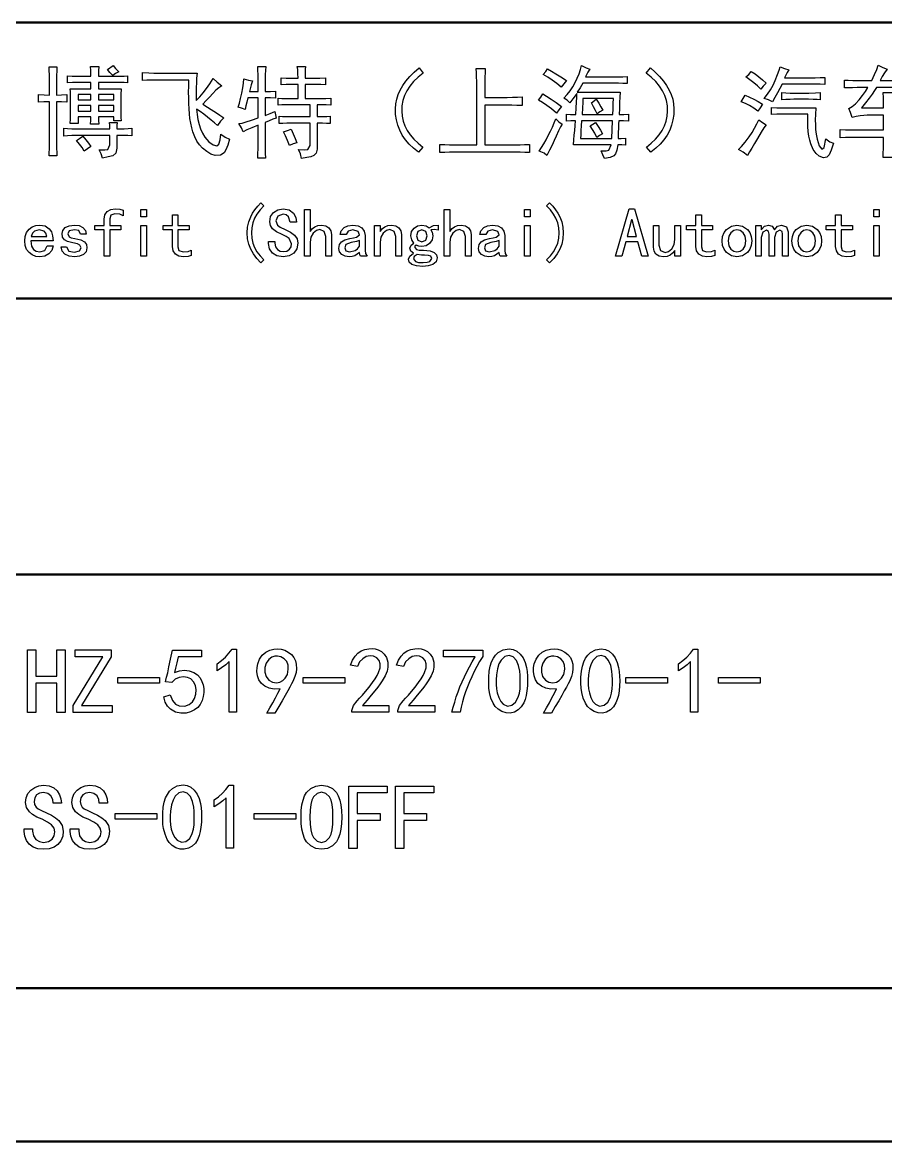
# Model space of a CAD drawing. Extents: x 0 to 1189, y 0 to 841.
# Drawn here: x 1044.2 to 1100.5, y -0.1 to 72.9 of the extents above; entities that cross this region are included whole.
import ezdxf

# ---------------------------------------------------------------- set-up
doc = ezdxf.new("R2010")
doc.units = 0

msp = doc.modelspace()

# ---------------------------------------------------------------- linework, layer by layer
at = {"color": 7, "lineweight": 50}
for p, q in [((1178.931, 72.903), (908.931, 72.903)), ((1178.931, 54.903), (908.931, 54.903)), ((1100.931, 36.903), (908.931, 36.903)), ((1178.931, 9.903), (29.931, 9.903)), ((908.931, 9.903), (1178.931, 9.903)), ((1188.931, -0.097), (-0.069, -0.097))]:
    msp.add_line(p, q, dxfattribs=at)
at = {"color": 7, "lineweight": 25}
for points in [[(1050.093, 69.445), (1049.901, 69.643), (1049.735, 69.828), (1050.119, 70.084), (1050.272, 69.892), (1050.477, 69.675), (1050.266, 69.566)], [(1083.054, 65.328), (1083.265, 65.334), (1083.54, 65.354), (1083.54, 64.893), (1083.309, 64.913), (1083.028, 64.919), (1082.978, 64.578), (1082.897, 64.339), (1082.785, 64.203), (1082.533, 64.094), (1082.159, 64.024), (1082.069, 64.267), (1081.954, 64.535), (1082.271, 64.532), (1082.453, 64.574), (1082.594, 64.919), (1080.139, 64.919), (1080.169, 65.235), (1080.196, 65.549), (1080.222, 65.861), (1080.245, 66.171), (1080.267, 66.479), (1079.979, 66.472), (1079.679, 66.453), (1079.679, 66.913), (1079.96, 66.894), (1080.292, 66.888), (1080.316, 67.329), (1080.337, 67.706), (1080.355, 68.019), (1080.369, 68.268), (1080.261, 68.121), (1080.108, 67.916), (1079.909, 67.655), (1079.723, 67.821), (1079.525, 67.962), (1079.734, 68.189), (1079.925, 68.435), (1080.098, 68.7), (1080.254, 68.984), (1080.391, 69.274), (1080.506, 69.553), (1080.602, 69.823), (1080.676, 70.084), (1080.964, 69.937), (1081.213, 69.854), (1081.091, 69.662), (1080.932, 69.342), (1082.772, 69.342), (1083.085, 69.345), (1083.375, 69.354), (1083.642, 69.368), (1083.642, 68.908), (1083.372, 68.922), (1083.074, 68.93), (1082.747, 68.933), (1080.753, 68.933), (1080.574, 68.633), (1080.395, 68.345), (1083.182, 68.345), (1083.169, 68.024), (1083.156, 67.674), (1083.143, 67.295), (1083.13, 66.888), (1083.424, 66.894), (1083.744, 66.913), (1083.744, 66.453), (1083.418, 66.472), (1083.105, 66.479), (1083.092, 66.282), (1083.079, 66.025), (1083.067, 65.707)], [(1045.951, 69.189), (1045.948, 69.484), (1045.94, 69.757), (1045.926, 70.007), (1046.437, 70.007), (1046.423, 69.723), (1046.414, 69.45), (1046.411, 69.189), (1046.411, 68.166), (1046.744, 68.173), (1047.076, 68.192), (1047.076, 67.706), (1046.731, 67.725), (1046.411, 67.731), (1046.411, 64.97), (1046.414, 64.669), (1046.423, 64.413), (1046.437, 64.203), (1045.926, 64.203), (1045.94, 64.402), (1045.948, 64.658), (1045.951, 64.97), (1045.951, 67.731), (1045.593, 67.725), (1045.235, 67.706), (1045.235, 68.192), (1045.606, 68.173), (1045.951, 68.166)], [(1048.661, 69.393), (1048.655, 69.771), (1048.636, 70.033), (1049.173, 70.033), (1049.154, 69.745), (1049.147, 69.393), (1050.17, 69.393), (1050.528, 69.396), (1050.818, 69.405), (1051.039, 69.419), (1051.039, 68.959), (1050.821, 68.973), (1050.539, 68.981), (1050.196, 68.984), (1049.147, 68.984), (1049.147, 68.575), (1050.63, 68.575), (1050.611, 68.198), (1050.605, 67.834), (1050.605, 67.271), (1050.607, 66.967), (1050.616, 66.703), (1050.63, 66.479), (1050.144, 66.479), (1050.144, 66.734), (1049.147, 66.734), (1049.154, 66.504), (1049.173, 66.274), (1048.636, 66.274), (1048.655, 66.517), (1048.661, 66.734), (1047.818, 66.734), (1047.818, 66.3), (1047.306, 66.3), (1047.325, 66.619), (1047.332, 67.016), (1047.332, 67.808), (1047.329, 68.109), (1047.321, 68.365), (1047.306, 68.575), (1048.661, 68.575), (1048.661, 68.984), (1048.125, 68.984), (1047.786, 68.981), (1047.454, 68.973), (1047.127, 68.959), (1047.127, 69.419), (1047.44, 69.405), (1047.764, 69.396), (1048.099, 69.393)], [(1055.531, 67.808), (1055.763, 68.045), (1055.989, 68.307), (1056.209, 68.594), (1056.423, 68.905), (1056.63, 69.24), (1056.899, 69.004), (1057.193, 68.754), (1057.014, 68.643), (1056.818, 68.481), (1056.605, 68.268), (1056.386, 68.033), (1056.173, 67.803), (1055.966, 67.578), (1056.261, 67.378), (1056.5, 67.22), (1056.682, 67.105), (1056.855, 66.996), (1057.068, 66.855), (1057.321, 66.683), (1057.104, 66.453), (1056.912, 66.172), (1056.727, 66.347), (1056.514, 66.53), (1056.273, 66.722), (1056.023, 66.91), (1055.784, 67.085), (1055.557, 67.246), (1055.585, 66.896), (1055.636, 66.564), (1055.71, 66.249), (1055.809, 65.952), (1055.937, 65.675), (1056.094, 65.418), (1056.356, 65.104), (1056.63, 64.906), (1056.864, 64.852), (1057.001, 64.97), (1057.081, 65.232), (1057.142, 65.609), (1057.423, 65.424), (1057.704, 65.277), (1057.585, 64.895), (1057.466, 64.601), (1057.346, 64.395), (1057.11, 64.232), (1056.758, 64.229), (1056.486, 64.315), (1056.213, 64.473), (1055.94, 64.702), (1055.748, 64.917), (1055.579, 65.165), (1055.434, 65.447), (1055.314, 65.763), (1055.234, 66.036), (1055.169, 66.323), (1055.117, 66.625), (1055.081, 66.941), (1055.058, 67.271), (1055.045, 67.616), (1055.038, 67.975), (1055.035, 68.348), (1055.038, 68.736), (1055.045, 69.138), (1052.795, 69.138), (1052.562, 69.135), (1052.307, 69.126), (1052.028, 69.112), (1052.028, 69.624), (1052.431, 69.604), (1052.77, 69.598), (1055.582, 69.598), (1055.554, 69.266), (1055.537, 68.95), (1055.531, 68.652)], [(1059.208, 69.087), (1059.105, 68.837), (1059.003, 68.396), (1059.566, 68.396), (1059.566, 69.24), (1059.563, 69.499), (1059.554, 69.763), (1059.54, 70.033), (1060.077, 70.033), (1060.049, 69.774), (1060.032, 69.51), (1060.026, 69.24), (1060.026, 68.396), (1060.371, 68.403), (1060.691, 68.422), (1060.691, 67.962), (1060.384, 67.981), (1060.026, 67.987), (1060.026, 66.837), (1060.352, 66.964), (1060.665, 67.092), (1060.697, 66.881), (1060.742, 66.658), (1060.537, 66.581), (1060.299, 66.487), (1060.026, 66.376), (1060.026, 64.945), (1060.029, 64.663), (1060.037, 64.365), (1060.052, 64.05), (1059.54, 64.05), (1059.554, 64.354), (1059.563, 64.652), (1059.566, 64.945), (1059.566, 66.197), (1059.162, 66.035), (1058.839, 65.891), (1058.594, 65.763), (1058.473, 66.025), (1058.313, 66.3), (1058.516, 66.333), (1058.792, 66.408), (1059.142, 66.525), (1059.566, 66.683), (1059.566, 67.987), (1058.901, 67.987), (1058.836, 67.709), (1058.776, 67.453), (1058.722, 67.22), (1058.479, 67.31), (1058.262, 67.374), (1058.346, 67.633), (1058.427, 67.936), (1058.505, 68.281), (1058.571, 68.629), (1058.618, 68.94), (1058.645, 69.214), (1058.939, 69.144)], [(1062.174, 67.936), (1062.174, 68.856), (1061.79, 68.856), (1061.407, 68.85), (1061.074, 68.831), (1061.074, 69.291), (1061.394, 69.272), (1061.79, 69.266), (1062.174, 69.266), (1062.168, 69.578), (1062.151, 69.834), (1062.123, 70.033), (1062.66, 70.033), (1062.645, 69.834), (1062.637, 69.578), (1062.634, 69.266), (1063.222, 69.266), (1063.599, 69.272), (1063.964, 69.291), (1063.964, 68.831), (1063.65, 68.85), (1063.222, 68.856), (1062.634, 68.856), (1062.634, 67.936), (1063.605, 67.936), (1063.976, 67.942), (1064.321, 67.962), (1064.321, 67.501), (1064.002, 67.521), (1063.657, 67.527), (1063.427, 67.527), (1063.427, 66.76), (1063.77, 66.763), (1064.052, 66.771), (1064.27, 66.785), (1064.27, 66.3), (1064.04, 66.314), (1063.759, 66.322), (1063.427, 66.325), (1063.427, 64.638), (1063.356, 64.379), (1063.196, 64.216), (1063.017, 64.143), (1062.753, 64.08), (1062.404, 64.024), (1062.327, 64.325), (1062.199, 64.612), (1062.583, 64.599), (1062.813, 64.612), (1062.966, 64.868), (1062.966, 66.325), (1061.714, 66.325), (1061.435, 66.322), (1061.179, 66.314), (1060.946, 66.3), (1060.946, 66.785), (1061.157, 66.771), (1061.412, 66.763), (1061.714, 66.76), (1062.966, 66.76), (1062.966, 67.527), (1061.688, 67.527), (1061.392, 67.524), (1061.12, 67.516), (1060.87, 67.501), (1060.87, 67.962), (1061.117, 67.947), (1061.381, 67.939), (1061.662, 67.936)], [(1070.066, 69.93), (1070.347, 69.598), (1070.007, 69.324), (1069.713, 69.04), (1069.466, 68.746), (1069.267, 68.441), (1069.115, 68.126), (1069.01, 67.8), (1068.952, 67.464), (1068.941, 67.118), (1068.968, 66.785), (1069.037, 66.463), (1069.147, 66.152), (1069.299, 65.852), (1069.492, 65.564), (1069.727, 65.287), (1070.004, 65.02), (1070.322, 64.766), (1070.041, 64.433), (1069.714, 64.69), (1069.427, 64.962), (1069.18, 65.249), (1068.972, 65.549), (1068.805, 65.865), (1068.677, 66.195), (1068.589, 66.539), (1068.541, 66.898), (1068.532, 67.271), (1068.551, 67.582), (1068.608, 67.889), (1068.702, 68.192), (1068.835, 68.491), (1069.005, 68.786), (1069.214, 69.078), (1069.46, 69.366), (1069.744, 69.65)], [(1074.391, 69.905), (1074.377, 69.621), (1074.369, 69.348), (1074.366, 69.087), (1074.366, 68.013), (1075.823, 68.013), (1076.158, 68.016), (1076.482, 68.024), (1076.795, 68.038), (1076.795, 67.476), (1076.454, 67.49), (1076.113, 67.499), (1075.772, 67.501), (1074.366, 67.501), (1074.366, 64.919), (1076.385, 64.919), (1076.655, 64.922), (1076.954, 64.93), (1077.28, 64.945), (1077.28, 64.408), (1076.965, 64.422), (1076.667, 64.43), (1076.385, 64.433), (1072.346, 64.433), (1072.062, 64.43), (1071.755, 64.422), (1071.425, 64.408), (1071.425, 64.945), (1071.744, 64.93), (1072.05, 64.922), (1072.346, 64.919), (1073.829, 64.919), (1073.829, 69.061), (1073.826, 69.325), (1073.817, 69.606), (1073.803, 69.905)], [(1078.451, 69.879), (1078.71, 69.726), (1079.001, 69.547), (1079.324, 69.342), (1079.679, 69.112), (1079.506, 68.888), (1079.346, 68.678), (1079.052, 68.911), (1078.758, 69.125), (1078.464, 69.32), (1078.17, 69.496), (1078.33, 69.694)], [(1085.16, 69.93), (1085.481, 69.65), (1085.766, 69.366), (1086.012, 69.078), (1086.22, 68.786), (1086.391, 68.491), (1086.523, 68.192), (1086.618, 67.889), (1086.675, 67.582), (1086.694, 67.271), (1086.685, 66.898), (1086.637, 66.539), (1086.549, 66.195), (1086.421, 65.865), (1086.253, 65.549), (1086.046, 65.249), (1085.799, 64.962), (1085.512, 64.69), (1085.185, 64.433), (1084.904, 64.766), (1085.222, 65.02), (1085.498, 65.287), (1085.733, 65.564), (1085.927, 65.852), (1086.078, 66.152), (1086.189, 66.463), (1086.257, 66.785), (1086.285, 67.118), (1086.274, 67.464), (1086.216, 67.8), (1086.111, 68.126), (1085.958, 68.441), (1085.759, 68.746), (1085.513, 69.04), (1085.219, 69.324), (1084.878, 69.598)], [(1091.746, 69.7), (1091.989, 69.537), (1092.232, 69.355), (1092.475, 69.154), (1092.717, 68.933), (1092.526, 68.748), (1092.359, 68.55), (1092.145, 68.762), (1091.912, 68.965), (1091.66, 69.159), (1091.388, 69.342), (1091.58, 69.508)], [(1094.2, 69.803), (1094.079, 69.624), (1093.919, 69.291), (1095.53, 69.291), (1095.905, 69.294), (1096.246, 69.303), (1096.553, 69.317), (1096.553, 68.856), (1096.243, 68.871), (1095.894, 68.879), (1095.504, 68.882), (1093.766, 68.882), (1093.611, 68.59), (1093.453, 68.3), (1093.291, 68.014), (1093.127, 67.731), (1092.865, 67.847), (1092.59, 67.936), (1092.807, 68.211), (1092.999, 68.499), (1093.165, 68.799), (1093.306, 69.112), (1093.456, 69.496), (1093.567, 69.794), (1093.638, 70.007), (1093.919, 69.892)], [(1048.661, 67.859), (1048.661, 68.192), (1047.818, 68.192), (1047.818, 67.859)], [(1050.144, 67.859), (1050.144, 68.192), (1049.147, 68.192), (1049.147, 67.859)], [(1079.04, 66.99), (1078.707, 67.254), (1078.4, 67.482), (1078.119, 67.676), (1077.863, 67.834), (1078.023, 68.026), (1078.145, 68.243), (1078.394, 68.086), (1078.682, 67.898), (1079.008, 67.677), (1079.372, 67.425), (1079.187, 67.201)], [(1080.753, 67.936), (1080.747, 67.672), (1080.73, 67.322), (1080.701, 66.888), (1082.721, 66.888), (1082.724, 67.254), (1082.733, 67.604), (1082.747, 67.936)], [(1092.181, 67.118), (1091.91, 67.31), (1091.637, 67.476), (1091.361, 67.616), (1091.081, 67.731), (1091.222, 67.93), (1091.337, 68.166), (1091.629, 68.034), (1091.918, 67.891), (1092.204, 67.739), (1092.487, 67.578), (1092.334, 67.335)], [(1096.246, 67.859), (1096.047, 67.874), (1095.791, 67.882), (1095.479, 67.885), (1094.533, 67.885), (1094.274, 67.882), (1094.01, 67.874), (1093.74, 67.859), (1093.74, 68.32), (1094.01, 68.305), (1094.274, 68.297), (1094.533, 68.294), (1095.504, 68.294), (1095.933, 68.3), (1096.246, 68.32)], [(1048.661, 67.118), (1048.661, 67.476), (1047.818, 67.476), (1047.818, 67.118)], [(1050.144, 67.118), (1050.144, 67.476), (1049.147, 67.476), (1049.147, 67.118)], [(1081.622, 67.885), (1081.795, 67.624), (1081.94, 67.385), (1082.057, 67.169), (1081.865, 67.06), (1081.699, 66.939), (1081.588, 67.166), (1081.46, 67.405), (1081.315, 67.655)], [(1097.115, 65.021), (1096.965, 64.568), (1096.82, 64.266), (1096.681, 64.114), (1096.45, 64.072), (1096.169, 64.178), (1095.973, 64.347), (1095.794, 64.615), (1095.632, 64.983), (1095.563, 65.211), (1095.507, 65.476), (1095.466, 65.779), (1095.439, 66.119), (1095.426, 66.497), (1095.428, 66.913), (1093.791, 66.913), (1093.421, 66.907), (1093.075, 66.888), (1093.075, 67.348), (1093.421, 67.329), (1093.791, 67.322), (1095.965, 67.322), (1095.938, 66.905), (1095.925, 66.538), (1095.926, 66.223), (1095.946, 65.925), (1095.989, 65.609), (1096.054, 65.277), (1096.185, 64.861), (1096.348, 64.638), (1096.502, 64.74), (1096.604, 65.303), (1096.872, 65.117)], [(1079.397, 66.274), (1079.287, 66.084), (1079.159, 65.82), (1079.014, 65.481), (1078.889, 65.192), (1078.745, 64.887), (1078.583, 64.566), (1078.4, 64.229), (1078.228, 64.376), (1077.915, 64.51), (1078.066, 64.736), (1078.215, 64.98), (1078.36, 65.241), (1078.503, 65.52), (1078.638, 65.803), (1078.765, 66.079), (1078.881, 66.347), (1078.988, 66.606), (1079.18, 66.421)], [(1082.696, 66.479), (1080.676, 66.479), (1080.652, 66.148), (1080.631, 65.846), (1080.614, 65.573), (1080.599, 65.328), (1082.645, 65.328)], [(1092.717, 66.223), (1092.574, 66.033), (1092.382, 65.734), (1092.142, 65.328), (1091.953, 65), (1091.781, 64.708), (1091.627, 64.451), (1091.49, 64.229), (1091.215, 64.44), (1090.902, 64.612), (1091.117, 64.818), (1091.351, 65.095), (1091.605, 65.443), (1091.793, 65.728), (1091.96, 66.009), (1092.106, 66.285), (1092.232, 66.555), (1092.468, 66.37)], [(1049.889, 65.967), (1049.882, 66.172), (1049.863, 66.376), (1050.375, 66.376), (1050.355, 66.172), (1050.349, 65.967), (1050.528, 65.967), (1050.821, 65.97), (1051.085, 65.979), (1051.321, 65.993), (1051.321, 65.507), (1051.073, 65.521), (1050.809, 65.53), (1050.528, 65.533), (1050.349, 65.533), (1050.349, 64.689), (1050.282, 64.363), (1050.08, 64.203), (1049.777, 64.126), (1049.403, 64.05), (1049.326, 64.325), (1049.198, 64.587), (1049.556, 64.593), (1049.761, 64.612), (1049.889, 64.919), (1049.889, 65.533), (1047.741, 65.533), (1047.409, 65.527), (1047.127, 65.51), (1046.897, 65.481), (1046.897, 65.993), (1047.127, 65.979), (1047.409, 65.97), (1047.741, 65.967)], [(1061.714, 65.942), (1061.847, 65.638), (1061.975, 65.339), (1062.097, 65.047), (1061.86, 64.977), (1061.611, 64.868), (1061.489, 65.206), (1061.361, 65.504), (1061.228, 65.763), (1061.477, 65.846)], [(1081.571, 66.376), (1081.747, 66.112), (1081.9, 65.865), (1082.031, 65.635), (1081.839, 65.526), (1081.673, 65.405), (1081.534, 65.669), (1081.389, 65.916), (1081.238, 66.146), (1081.411, 66.268)], [(1048.125, 65.481), (1048.321, 65.249), (1048.5, 65.027), (1048.661, 64.817), (1048.438, 64.663), (1048.227, 64.51), (1048.079, 64.734), (1047.909, 64.964), (1047.715, 65.2), (1047.92, 65.334)], [(1050.76, 60.295), (1050.546, 60.384), (1050.223, 60.42), (1049.955, 60.321), (1049.883, 60.08), (1049.883, 59.65), (1050.617, 59.65), (1050.617, 59.364), (1049.883, 59.364), (1049.883, 57.646), (1049.525, 57.646), (1049.525, 59.364), (1048.917, 59.364), (1048.917, 59.65), (1049.525, 59.65), (1049.525, 60.062), (1049.575, 60.348), (1049.722, 60.563), (1049.951, 60.697), (1050.241, 60.742), (1050.555, 60.715), (1050.76, 60.653)], [(1052.278, 60.223), (1051.92, 60.223), (1051.92, 60.688), (1052.278, 60.688)], [(1059.951, 57.413), (1059.754, 57.216), (1059.48, 57.507), (1059.256, 57.805), (1059.083, 58.111), (1058.958, 58.435), (1058.884, 58.787), (1058.859, 59.167), (1058.884, 59.547), (1058.958, 59.899), (1059.083, 60.223), (1059.208, 60.455), (1059.362, 60.684), (1059.544, 60.911), (1059.754, 61.136), (1059.951, 60.939), (1059.699, 60.673), (1059.493, 60.402), (1059.333, 60.125), (1059.219, 59.831), (1059.15, 59.512), (1059.127, 59.167), (1059.15, 58.822), (1059.219, 58.503), (1059.333, 58.21), (1059.493, 57.934), (1059.699, 57.669)], [(1062.164, 58.505), (1062.099, 58.136), (1061.905, 57.852), (1061.598, 57.67), (1061.198, 57.61), (1060.799, 57.673), (1060.5, 57.861), (1060.312, 58.142), (1060.249, 58.487), (1060.249, 58.612), (1060.661, 58.612), (1060.661, 58.505), (1060.701, 58.268), (1060.822, 58.093), (1060.996, 57.986), (1061.198, 57.95), (1061.446, 57.988), (1061.618, 58.102), (1061.719, 58.27), (1061.752, 58.469), (1061.591, 58.8), (1061.395, 58.946), (1061.126, 59.078), (1060.757, 59.248), (1060.509, 59.436), (1060.368, 59.65), (1060.321, 59.901), (1060.385, 60.241), (1060.58, 60.509), (1060.864, 60.684), (1061.198, 60.742), (1061.598, 60.673), (1061.869, 60.465), (1062.023, 60.176), (1062.075, 59.865), (1061.663, 59.865), (1061.556, 60.223), (1061.403, 60.344), (1061.198, 60.384), (1060.858, 60.268), (1060.732, 59.955), (1060.831, 59.677), (1061.007, 59.55), (1061.341, 59.4), (1061.69, 59.223), (1061.949, 59.015), (1062.11, 58.776)], [(1064.352, 57.646), (1063.994, 57.646), (1063.994, 58.934), (1063.887, 59.274), (1063.6, 59.4), (1063.374, 59.339), (1063.162, 59.158), (1063.007, 58.887), (1062.956, 58.559), (1062.956, 57.646), (1062.598, 57.646), (1062.598, 60.706), (1062.956, 60.706), (1062.956, 59.274), (1063.106, 59.449), (1063.269, 59.579), (1063.464, 59.659), (1063.708, 59.686), (1063.99, 59.641), (1064.191, 59.507), (1064.312, 59.306), (1064.352, 59.06)], [(1073.465, 57.646), (1073.107, 57.646), (1073.107, 58.934), (1073, 59.274), (1072.714, 59.4), (1072.488, 59.339), (1072.275, 59.158), (1072.121, 58.887), (1072.069, 58.559), (1072.069, 57.646), (1071.711, 57.646), (1071.711, 60.706), (1072.069, 60.706), (1072.069, 59.274), (1072.219, 59.449), (1072.383, 59.579), (1072.577, 59.659), (1072.821, 59.686), (1073.103, 59.641), (1073.304, 59.507), (1073.425, 59.306), (1073.465, 59.06)], [(1077.316, 60.223), (1076.958, 60.223), (1076.958, 60.688), (1077.316, 60.688)], [(1079.478, 59.167), (1079.453, 58.787), (1079.378, 58.435), (1079.254, 58.111), (1079.08, 57.805), (1078.856, 57.507), (1078.583, 57.216), (1078.386, 57.413), (1078.637, 57.669), (1078.843, 57.934), (1079.003, 58.21), (1079.118, 58.503), (1079.186, 58.822), (1079.209, 59.167), (1079.186, 59.512), (1079.118, 59.831), (1079.003, 60.125), (1078.843, 60.402), (1078.637, 60.673), (1078.386, 60.939), (1078.583, 61.136), (1078.792, 60.911), (1078.974, 60.684), (1079.128, 60.455), (1079.254, 60.223), (1079.378, 59.899), (1079.453, 59.547)], [(1085.024, 57.646), (1084.594, 57.646), (1084.344, 58.594), (1083.556, 58.594), (1083.306, 57.646), (1082.876, 57.646), (1083.771, 60.742), (1084.129, 60.742)], [(1100.092, 60.223), (1099.734, 60.223), (1099.734, 60.688), (1100.092, 60.688)], [(1055.209, 57.699), (1055.003, 57.637), (1054.69, 57.61), (1054.399, 57.655), (1054.171, 57.789), (1054.023, 58.004), (1053.974, 58.29), (1053.974, 59.364), (1053.366, 59.364), (1053.366, 59.65), (1053.974, 59.65), (1053.974, 60.348), (1054.332, 60.348), (1054.332, 59.65), (1055.066, 59.65), (1055.066, 59.364), (1054.332, 59.364), (1054.332, 58.272), (1054.404, 58.031), (1054.672, 57.932), (1054.994, 57.968), (1055.209, 58.057)], [(1084.254, 58.934), (1083.968, 60.026), (1083.932, 60.026), (1083.646, 58.934)], [(1089.364, 57.699), (1089.158, 57.637), (1088.845, 57.61), (1088.554, 57.655), (1088.326, 57.789), (1088.178, 58.004), (1088.129, 58.29), (1088.129, 59.364), (1087.52, 59.364), (1087.52, 59.65), (1088.129, 59.65), (1088.129, 60.348), (1088.487, 60.348), (1088.487, 59.65), (1089.22, 59.65), (1089.22, 59.364), (1088.487, 59.364), (1088.487, 58.272), (1088.558, 58.031), (1088.827, 57.932), (1089.149, 57.968), (1089.364, 58.057)], [(1098.483, 57.699), (1098.277, 57.637), (1097.964, 57.61), (1097.673, 57.655), (1097.445, 57.789), (1097.297, 58.004), (1097.248, 58.29), (1097.248, 59.364), (1096.639, 59.364), (1096.639, 59.65), (1097.248, 59.65), (1097.248, 60.348), (1097.606, 60.348), (1097.606, 59.65), (1098.34, 59.65), (1098.34, 59.364), (1097.606, 59.364), (1097.606, 58.272), (1097.677, 58.031), (1097.946, 57.932), (1098.268, 57.968), (1098.483, 58.057)], [(1046.201, 58.326), (1046.112, 58.035), (1045.915, 57.807), (1045.642, 57.659), (1045.324, 57.61), (1045.055, 57.641), (1044.819, 57.733), (1044.618, 57.887), (1044.463, 58.095), (1044.371, 58.349), (1044.34, 58.648), (1044.371, 58.947), (1044.463, 59.201), (1044.618, 59.409), (1044.819, 59.563), (1045.055, 59.655), (1045.324, 59.686), (1045.667, 59.626), (1045.942, 59.444), (1046.076, 59.249), (1046.157, 58.983), (1046.184, 58.648), (1044.734, 58.648), (1044.776, 58.312), (1044.904, 58.093), (1045.094, 57.972), (1045.324, 57.932), (1045.647, 58.031), (1045.808, 58.326)], [(1045.772, 58.934), (1045.714, 59.147), (1045.611, 59.283), (1045.289, 59.382), (1044.967, 59.283), (1044.841, 59.147), (1044.752, 58.934)], [(1048.399, 58.201), (1048.343, 57.948), (1048.176, 57.762), (1047.923, 57.648), (1047.612, 57.61), (1047.231, 57.652), (1046.95, 57.78), (1046.775, 57.988), (1046.717, 58.272), (1047.075, 58.272), (1047.227, 57.986), (1047.594, 57.914), (1047.916, 57.995), (1048.023, 58.201), (1047.934, 58.38), (1047.777, 58.46), (1047.487, 58.523), (1047.14, 58.601), (1046.923, 58.729), (1046.809, 58.905), (1046.771, 59.131), (1046.822, 59.335), (1046.976, 59.516), (1047.229, 59.644), (1047.576, 59.686), (1047.896, 59.646), (1048.14, 59.525), (1048.294, 59.337), (1048.346, 59.095), (1047.988, 59.095), (1047.871, 59.319), (1047.576, 59.382), (1047.245, 59.301), (1047.146, 59.113), (1047.236, 58.916), (1047.375, 58.854), (1047.612, 58.809), (1048.001, 58.717), (1048.238, 58.585), (1048.359, 58.413)], [(1052.278, 57.646), (1051.92, 57.646), (1051.92, 59.65), (1052.278, 59.65)], [(1066.685, 57.646), (1066.255, 57.646), (1066.202, 57.744), (1066.184, 57.896), (1065.88, 57.682), (1065.696, 57.628), (1065.504, 57.61), (1065.24, 57.646), (1065.021, 57.753), (1064.873, 57.928), (1064.824, 58.165), (1064.868, 58.406), (1065.003, 58.594), (1065.231, 58.729), (1065.557, 58.809), (1065.792, 58.849), (1065.996, 58.899), (1066.184, 59.042), (1066.103, 59.257), (1065.754, 59.364), (1065.441, 59.283), (1065.307, 59.06), (1064.913, 59.06), (1064.996, 59.317), (1065.173, 59.516), (1065.43, 59.644), (1065.754, 59.686), (1066.099, 59.641), (1066.345, 59.507), (1066.493, 59.292), (1066.542, 59.006), (1066.542, 58.022), (1066.578, 57.825)], [(1068.919, 57.646), (1068.561, 57.646), (1068.561, 58.934), (1068.453, 59.274), (1068.167, 59.4), (1067.941, 59.339), (1067.729, 59.158), (1067.574, 58.887), (1067.523, 58.559), (1067.523, 57.646), (1067.165, 57.646), (1067.165, 59.65), (1067.523, 59.65), (1067.523, 59.274), (1067.673, 59.449), (1067.836, 59.579), (1068.031, 59.659), (1068.274, 59.686), (1068.556, 59.641), (1068.758, 59.507), (1068.878, 59.306), (1068.919, 59.06)], [(1071.323, 59.346), (1071.082, 59.391), (1070.84, 59.364), (1070.93, 59.23), (1070.965, 58.988), (1070.914, 58.711), (1070.76, 58.487), (1070.529, 58.339), (1070.25, 58.29), (1070.062, 58.317), (1069.874, 58.38), (1069.802, 58.308), (1069.784, 58.218), (1069.91, 58.084), (1070.084, 58.051), (1070.357, 58.04), (1070.793, 58.004), (1071.064, 57.896), (1071.205, 57.735), (1071.252, 57.538), (1071.182, 57.29), (1070.974, 57.118), (1070.672, 57.017), (1070.321, 56.984), (1069.901, 57.015), (1069.605, 57.109), (1069.431, 57.256), (1069.373, 57.449), (1069.462, 57.664), (1069.695, 57.843), (1069.525, 57.977), (1069.462, 58.183), (1069.543, 58.371), (1069.731, 58.505), (1069.587, 58.72), (1069.534, 58.988), (1069.585, 59.266), (1069.74, 59.489), (1069.97, 59.637), (1070.25, 59.686), (1070.527, 59.641), (1070.733, 59.507), (1071.019, 59.659), (1071.323, 59.686)], [(1070.608, 58.988), (1070.518, 59.274), (1070.25, 59.382), (1069.981, 59.274), (1069.892, 58.988), (1069.981, 58.702), (1070.25, 58.594), (1070.518, 58.702)], [(1075.799, 57.646), (1075.369, 57.646), (1075.315, 57.744), (1075.297, 57.896), (1074.993, 57.682), (1074.81, 57.628), (1074.617, 57.61), (1074.353, 57.646), (1074.134, 57.753), (1073.986, 57.928), (1073.937, 58.165), (1073.982, 58.406), (1074.116, 58.594), (1074.344, 58.729), (1074.671, 58.809), (1074.906, 58.849), (1075.109, 58.899), (1075.297, 59.042), (1075.217, 59.257), (1074.868, 59.364), (1074.555, 59.283), (1074.42, 59.06), (1074.027, 59.06), (1074.109, 59.317), (1074.286, 59.516), (1074.543, 59.644), (1074.868, 59.686), (1075.212, 59.641), (1075.458, 59.507), (1075.606, 59.292), (1075.655, 59.006), (1075.655, 58.022), (1075.691, 57.825)], [(1077.316, 57.646), (1076.958, 57.646), (1076.958, 59.65), (1077.316, 59.65)], [(1087.12, 57.646), (1086.762, 57.646), (1086.762, 58.022), (1086.612, 57.847), (1086.449, 57.717), (1086.254, 57.637), (1086.01, 57.61), (1085.728, 57.655), (1085.527, 57.789), (1085.406, 57.99), (1085.366, 58.236), (1085.366, 59.65), (1085.724, 59.65), (1085.724, 58.362), (1085.831, 58.022), (1086.118, 57.896), (1086.344, 57.957), (1086.556, 58.138), (1086.711, 58.409), (1086.762, 58.738), (1086.762, 59.65), (1087.12, 59.65)], [(1091.778, 58.648), (1091.747, 58.358), (1091.651, 58.107), (1091.492, 57.896), (1091.179, 57.682), (1090.812, 57.61), (1090.445, 57.682), (1090.132, 57.896), (1089.973, 58.107), (1089.877, 58.358), (1089.845, 58.648), (1089.877, 58.938), (1089.973, 59.189), (1090.132, 59.4), (1090.445, 59.615), (1090.812, 59.686), (1091.179, 59.615), (1091.492, 59.4), (1091.651, 59.189), (1091.747, 58.938)], [(1091.385, 58.648), (1091.34, 58.961), (1091.206, 59.185), (1091.018, 59.319), (1090.812, 59.364), (1090.606, 59.319), (1090.418, 59.185), (1090.284, 58.961), (1090.239, 58.648), (1090.284, 58.335), (1090.418, 58.111), (1090.606, 57.977), (1090.812, 57.932), (1091.018, 57.977), (1091.206, 58.111), (1091.34, 58.335)], [(1094.145, 57.646), (1093.787, 57.646), (1093.787, 59.095), (1093.751, 59.274), (1093.608, 59.346), (1093.376, 59.212), (1093.268, 58.863), (1093.268, 57.646), (1092.91, 57.646), (1092.91, 59.095), (1092.874, 59.274), (1092.731, 59.346), (1092.499, 59.212), (1092.391, 58.863), (1092.391, 57.646), (1092.033, 57.646), (1092.033, 59.65), (1092.391, 59.65), (1092.391, 59.382), (1092.606, 59.606), (1092.874, 59.686), (1093.116, 59.606), (1093.25, 59.382), (1093.456, 59.606), (1093.716, 59.686), (1094.038, 59.57), (1094.145, 59.239)], [(1096.331, 58.648), (1096.299, 58.358), (1096.204, 58.107), (1096.044, 57.896), (1095.731, 57.682), (1095.364, 57.61), (1094.997, 57.682), (1094.684, 57.896), (1094.525, 58.107), (1094.43, 58.358), (1094.398, 58.648), (1094.43, 58.938), (1094.525, 59.189), (1094.684, 59.4), (1094.997, 59.615), (1095.364, 59.686), (1095.731, 59.615), (1096.044, 59.4), (1096.204, 59.189), (1096.299, 58.938)], [(1095.937, 58.648), (1095.892, 58.961), (1095.758, 59.185), (1095.57, 59.319), (1095.364, 59.364), (1095.159, 59.319), (1094.971, 59.185), (1094.836, 58.961), (1094.792, 58.648), (1094.836, 58.335), (1094.971, 58.111), (1095.159, 57.977), (1095.364, 57.932), (1095.57, 57.977), (1095.758, 58.111), (1095.892, 58.335)], [(1100.092, 57.646), (1099.734, 57.646), (1099.734, 59.65), (1100.092, 59.65)], [(1066.184, 58.308), (1066.184, 58.666), (1065.978, 58.603), (1065.647, 58.541), (1065.298, 58.415), (1065.217, 58.201), (1065.298, 58.013), (1065.54, 57.932), (1065.889, 58.022), (1066.056, 58.138)], [(1075.297, 58.308), (1075.297, 58.666), (1075.092, 58.603), (1074.76, 58.541), (1074.411, 58.415), (1074.331, 58.201), (1074.411, 58.013), (1074.653, 57.932), (1075.002, 58.022), (1075.17, 58.138)], [(1070.912, 57.503), (1070.831, 57.646), (1070.69, 57.699), (1070.429, 57.717), (1070.232, 57.726), (1069.945, 57.753), (1069.748, 57.628), (1069.695, 57.485), (1069.838, 57.306), (1070.035, 57.252), (1070.339, 57.234), (1070.601, 57.254), (1070.778, 57.315)], [(1046.973, 27.894), (1046.424, 27.894), (1046.424, 29.803), (1045.064, 29.803), (1045.064, 27.894), (1044.515, 27.894), (1044.515, 31.974), (1045.064, 31.974), (1045.064, 30.256), (1046.424, 30.256), (1046.424, 31.974), (1046.973, 31.974)], [(1050.046, 27.894), (1047.493, 27.894), (1047.493, 28.347), (1049.426, 31.521), (1047.636, 31.521), (1047.636, 31.974), (1049.975, 31.974), (1049.975, 31.521), (1048.042, 28.347), (1050.046, 28.347)], [(1053.839, 29.039), (1053.977, 28.673), (1054.167, 28.434), (1054.411, 28.323), (1054.778, 28.308), (1055.068, 28.407), (1055.282, 28.586), (1055.426, 28.812), (1055.503, 29.078), (1055.521, 29.373), (1055.473, 29.659), (1055.354, 29.898), (1055.178, 30.077), (1054.96, 30.184), (1054.707, 30.22), (1054.423, 30.184), (1054.152, 30.065), (1053.934, 29.85), (1053.528, 29.898), (1053.554, 29.995), (1053.6, 30.19), (1053.666, 30.483), (1053.751, 30.874), (1053.857, 31.363), (1053.982, 31.95), (1055.867, 31.95), (1055.867, 31.521), (1054.34, 31.521), (1054.26, 31.12), (1054.181, 30.778), (1054.101, 30.495), (1054.447, 30.617), (1054.769, 30.65), (1055.074, 30.608), (1055.366, 30.507), (1055.614, 30.352), (1055.784, 30.149), (1055.897, 29.922), (1055.974, 29.695), (1056.016, 29.46), (1056.022, 29.206), (1055.989, 28.941), (1055.915, 28.669), (1055.796, 28.419), (1055.629, 28.216), (1055.417, 28.055), (1055.163, 27.929), (1054.868, 27.855), (1054.531, 27.846), (1054.182, 27.923), (1053.851, 28.108), (1053.658, 28.305), (1053.511, 28.575), (1053.409, 28.92)], [(1057.676, 31.211), (1057.451, 31.006), (1057.188, 30.808), (1056.889, 30.614), (1056.889, 31.067), (1057.173, 31.279), (1057.431, 31.509), (1057.663, 31.757), (1057.867, 32.022), (1058.153, 32.022), (1058.153, 27.917), (1057.676, 27.917)], [(1060.139, 27.846), (1060.341, 28.192), (1060.528, 28.525), (1060.7, 28.845), (1060.857, 29.152), (1060.998, 29.445), (1060.623, 29.42), (1060.292, 29.471), (1060.007, 29.6), (1059.779, 29.787), (1059.62, 30.013), (1059.53, 30.28), (1059.494, 30.557), (1059.498, 30.816), (1059.542, 31.056), (1059.664, 31.372), (1059.84, 31.628), (1060.064, 31.822), (1060.33, 31.95), (1060.601, 32.022), (1060.843, 32.046), (1061.072, 32.022), (1061.308, 31.95), (1061.535, 31.831), (1061.738, 31.664), (1061.899, 31.47), (1062, 31.27), (1062.054, 31.038), (1062.072, 30.745), (1062.045, 30.511), (1061.966, 30.236), (1061.833, 29.922), (1061.751, 29.757), (1061.64, 29.548), (1061.501, 29.295), (1061.334, 28.999), (1061.139, 28.658), (1060.916, 28.274), (1060.664, 27.846)], [(1060.007, 30.519), (1060.091, 30.235), (1060.27, 30.006), (1060.506, 29.859), (1060.759, 29.827), (1060.995, 29.874), (1061.177, 29.97), (1061.329, 30.131), (1061.475, 30.375), (1061.535, 30.707), (1061.523, 30.984), (1061.436, 31.214), (1061.272, 31.402), (1061.06, 31.527), (1060.831, 31.569), (1060.667, 31.563), (1060.461, 31.497), (1060.258, 31.354), (1060.103, 31.115), (1060.013, 30.823)], [(1065.687, 28.013), (1065.782, 28.353), (1066.021, 28.657), (1066.186, 28.821), (1066.373, 29.024), (1066.58, 29.268), (1066.808, 29.552), (1067.026, 29.839), (1067.202, 30.092), (1067.336, 30.311), (1067.429, 30.495), (1067.527, 30.805), (1067.536, 31.067), (1067.461, 31.285), (1067.309, 31.461), (1067.103, 31.572), (1066.868, 31.592), (1066.623, 31.533), (1066.391, 31.402), (1066.191, 31.193), (1066.045, 30.9), (1065.591, 30.972), (1065.73, 31.305), (1065.893, 31.571), (1066.08, 31.771), (1066.291, 31.913), (1066.526, 32.005), (1066.784, 32.046), (1067.011, 32.055), (1067.214, 32.034), (1067.408, 31.974), (1067.608, 31.867), (1067.792, 31.703), (1067.942, 31.473), (1068.031, 31.184), (1068.037, 30.841), (1067.98, 30.578), (1067.857, 30.284), (1067.667, 29.958), (1067.539, 29.771), (1067.376, 29.551), (1067.178, 29.299), (1066.946, 29.014), (1066.68, 28.697), (1066.379, 28.347), (1068.097, 28.347), (1068.097, 27.917), (1065.687, 27.917)], [(1068.689, 28.013), (1068.784, 28.353), (1069.023, 28.657), (1069.188, 28.821), (1069.375, 29.024), (1069.582, 29.268), (1069.81, 29.552), (1070.028, 29.839), (1070.204, 30.092), (1070.338, 30.311), (1070.431, 30.495), (1070.529, 30.805), (1070.538, 31.067), (1070.464, 31.285), (1070.311, 31.461), (1070.105, 31.572), (1069.87, 31.592), (1069.625, 31.533), (1069.393, 31.402), (1069.193, 31.193), (1069.047, 30.9), (1068.593, 30.972), (1068.732, 31.305), (1068.895, 31.571), (1069.082, 31.771), (1069.293, 31.913), (1069.528, 32.005), (1069.786, 32.046), (1070.013, 32.055), (1070.216, 32.034), (1070.41, 31.974), (1070.61, 31.867), (1070.795, 31.703), (1070.944, 31.473), (1071.033, 31.184), (1071.039, 30.841), (1070.982, 30.578), (1070.859, 30.284), (1070.669, 29.958), (1070.541, 29.771), (1070.378, 29.551), (1070.18, 29.299), (1069.948, 29.014), (1069.682, 28.697), (1069.381, 28.347), (1071.099, 28.347), (1071.099, 27.917), (1068.689, 27.917)], [(1072.216, 27.917), (1072.299, 28.247), (1072.393, 28.576), (1072.498, 28.905), (1072.613, 29.233), (1072.739, 29.561), (1072.876, 29.889), (1073.023, 30.216), (1073.181, 30.543), (1073.35, 30.869), (1073.529, 31.195), (1073.719, 31.521), (1071.667, 31.521), (1071.667, 31.95), (1074.22, 31.95), (1074.22, 31.545), (1074.023, 31.215), (1073.838, 30.885), (1073.665, 30.555), (1073.505, 30.226), (1073.358, 29.896), (1073.224, 29.566), (1073.102, 29.236), (1072.993, 28.907), (1072.896, 28.577), (1072.812, 28.247), (1072.741, 27.917)], [(1074.618, 30.196), (1074.649, 30.589), (1074.708, 30.923), (1074.797, 31.199), (1074.915, 31.431), (1075.062, 31.634), (1075.239, 31.807), (1075.558, 31.986), (1075.943, 32.046), (1076.209, 32.007), (1076.452, 31.892), (1076.671, 31.7), (1076.853, 31.449), (1076.989, 31.159), (1077.076, 30.829), (1077.116, 30.557), (1077.139, 30.265), (1077.146, 29.954), (1077.136, 29.624), (1077.108, 29.299), (1077.058, 29.006), (1076.988, 28.744), (1076.897, 28.514), (1076.739, 28.257), (1076.537, 28.058), (1076.289, 27.917), (1076.018, 27.847), (1075.748, 27.859), (1075.477, 27.953), (1075.233, 28.103), (1075.042, 28.282), (1074.905, 28.49), (1074.761, 28.833), (1074.666, 29.194), (1074.629, 29.47), (1074.613, 29.804)], [(1075.119, 30.339), (1075.095, 30.02), (1075.095, 29.719), (1075.119, 29.436), (1075.167, 29.17), (1075.264, 28.861), (1075.395, 28.619), (1075.561, 28.442), (1075.838, 28.314), (1076.122, 28.359), (1076.369, 28.556), (1076.539, 28.884), (1076.612, 29.154), (1076.656, 29.441), (1076.671, 29.743), (1076.667, 30.044), (1076.655, 30.326), (1076.635, 30.59), (1076.563, 30.954), (1076.42, 31.282), (1076.211, 31.518), (1075.943, 31.604), (1075.662, 31.536), (1075.418, 31.306), (1075.284, 31.061), (1075.184, 30.738)], [(1078.18, 27.846), (1078.382, 28.192), (1078.569, 28.525), (1078.741, 28.845), (1078.897, 29.152), (1079.039, 29.445), (1078.664, 29.42), (1078.333, 29.471), (1078.048, 29.6), (1077.82, 29.787), (1077.661, 30.013), (1077.571, 30.28), (1077.535, 30.557), (1077.539, 30.816), (1077.583, 31.056), (1077.705, 31.372), (1077.881, 31.628), (1078.105, 31.822), (1078.371, 31.95), (1078.642, 32.022), (1078.884, 32.046), (1079.113, 32.022), (1079.349, 31.95), (1079.576, 31.831), (1079.778, 31.664), (1079.94, 31.47), (1080.041, 31.27), (1080.095, 31.038), (1080.113, 30.745), (1080.086, 30.511), (1080.006, 30.236), (1079.874, 29.922), (1079.792, 29.757), (1079.681, 29.548), (1079.542, 29.295), (1079.375, 28.999), (1079.18, 28.658), (1078.956, 28.274), (1078.705, 27.846)], [(1078.048, 30.519), (1078.132, 30.235), (1078.311, 30.006), (1078.547, 29.859), (1078.8, 29.827), (1079.036, 29.874), (1079.218, 29.97), (1079.37, 30.131), (1079.516, 30.375), (1079.576, 30.707), (1079.564, 30.984), (1079.477, 31.214), (1079.313, 31.402), (1079.101, 31.527), (1078.872, 31.569), (1078.708, 31.563), (1078.502, 31.497), (1078.299, 31.354), (1078.144, 31.115), (1078.054, 30.823)], [(1080.633, 30.196), (1080.663, 30.589), (1080.723, 30.923), (1080.812, 31.199), (1080.93, 31.431), (1081.077, 31.634), (1081.253, 31.807), (1081.572, 31.986), (1081.957, 32.046), (1082.224, 32.007), (1082.466, 31.892), (1082.685, 31.7), (1082.868, 31.449), (1083.003, 31.159), (1083.091, 30.829), (1083.13, 30.557), (1083.153, 30.265), (1083.16, 29.954), (1083.15, 29.624), (1083.122, 29.299), (1083.073, 29.006), (1083.003, 28.744), (1082.912, 28.514), (1082.754, 28.257), (1082.551, 28.058), (1082.303, 27.917), (1082.033, 27.847), (1081.762, 27.859), (1081.492, 27.953), (1081.248, 28.103), (1081.057, 28.282), (1080.919, 28.49), (1080.776, 28.833), (1080.681, 29.194), (1080.643, 29.47), (1080.627, 29.804)], [(1081.134, 30.339), (1081.11, 30.02), (1081.11, 29.719), (1081.134, 29.436), (1081.182, 29.17), (1081.278, 28.861), (1081.41, 28.619), (1081.575, 28.442), (1081.853, 28.314), (1082.136, 28.359), (1082.384, 28.556), (1082.554, 28.884), (1082.627, 29.154), (1082.671, 29.441), (1082.685, 29.743), (1082.681, 30.044), (1082.669, 30.326), (1082.649, 30.59), (1082.578, 30.954), (1082.435, 31.282), (1082.226, 31.518), (1081.957, 31.604), (1081.677, 31.536), (1081.432, 31.306), (1081.298, 31.061), (1081.199, 30.738)], [(1087.79, 31.211), (1087.565, 31.006), (1087.302, 30.808), (1087.002, 30.614), (1087.002, 31.067), (1087.287, 31.279), (1087.545, 31.509), (1087.777, 31.757), (1087.981, 32.022), (1088.267, 32.022), (1088.267, 27.917), (1087.79, 27.917)], [(1053.13, 29.803), (1050.41, 29.803), (1050.41, 30.184), (1053.13, 30.184)], [(1065.217, 29.803), (1062.496, 29.803), (1062.496, 30.184), (1065.217, 30.184)], [(1086.27, 29.803), (1083.55, 29.803), (1083.55, 30.184), (1086.27, 30.184)], [(1092.329, 29.803), (1089.608, 29.803), (1089.608, 30.184), (1092.329, 30.184)], [(1046.855, 20.161), (1046.817, 19.82), (1046.701, 19.53), (1046.509, 19.29), (1046.25, 19.111), (1045.936, 19.004), (1045.566, 18.968), (1045.198, 19.005), (1044.888, 19.116), (1044.636, 19.302), (1044.45, 19.543), (1044.339, 19.822), (1044.302, 20.137), (1044.302, 20.304), (1044.85, 20.304), (1044.85, 20.161), (1044.904, 19.845), (1045.065, 19.612), (1045.298, 19.469), (1045.566, 19.421), (1045.897, 19.472), (1046.127, 19.624), (1046.261, 19.848), (1046.306, 20.113), (1046.252, 20.343), (1046.091, 20.555), (1045.829, 20.749), (1045.471, 20.925), (1045.125, 21.073), (1044.85, 21.232), (1044.648, 21.402), (1044.46, 21.688), (1044.397, 22.022), (1044.435, 22.335), (1044.551, 22.606), (1044.743, 22.834), (1044.988, 23.006), (1045.263, 23.11), (1045.566, 23.144), (1045.942, 23.103), (1046.24, 22.98), (1046.461, 22.774), (1046.614, 22.521), (1046.705, 22.254), (1046.736, 21.975), (1046.187, 21.975), (1046.163, 22.225), (1046.044, 22.452), (1045.841, 22.613), (1045.566, 22.667), (1045.31, 22.628), (1045.113, 22.512), (1044.988, 22.33), (1044.946, 22.094), (1044.979, 21.894), (1045.077, 21.724), (1045.211, 21.614), (1045.438, 21.491), (1045.757, 21.354), (1046.081, 21.202), (1046.351, 21.031), (1046.569, 20.841), (1046.783, 20.522)], [(1049.868, 20.161), (1049.829, 19.82), (1049.714, 19.53), (1049.521, 19.29), (1049.263, 19.111), (1048.949, 19.004), (1048.579, 18.968), (1048.21, 19.005), (1047.9, 19.116), (1047.648, 19.302), (1047.463, 19.543), (1047.351, 19.822), (1047.314, 20.137), (1047.314, 20.304), (1047.863, 20.304), (1047.863, 20.161), (1047.917, 19.845), (1048.078, 19.612), (1048.31, 19.469), (1048.579, 19.421), (1048.91, 19.472), (1049.14, 19.624), (1049.274, 19.848), (1049.319, 20.113), (1049.265, 20.343), (1049.104, 20.555), (1048.841, 20.749), (1048.483, 20.925), (1048.137, 21.073), (1047.863, 21.232), (1047.66, 21.402), (1047.472, 21.688), (1047.41, 22.022), (1047.448, 22.335), (1047.563, 22.606), (1047.756, 22.834), (1048.001, 23.006), (1048.275, 23.11), (1048.579, 23.144), (1048.954, 23.103), (1049.252, 22.98), (1049.474, 22.774), (1049.626, 22.521), (1049.718, 22.254), (1049.748, 21.975), (1049.199, 21.975), (1049.175, 22.225), (1049.056, 22.452), (1048.853, 22.613), (1048.579, 22.667), (1048.322, 22.628), (1048.125, 22.512), (1048, 22.33), (1047.958, 22.094), (1047.991, 21.894), (1048.09, 21.724), (1048.224, 21.614), (1048.45, 21.491), (1048.77, 21.354), (1049.093, 21.202), (1049.364, 21.031), (1049.581, 20.841), (1049.796, 20.522)], [(1053.35, 21.318), (1053.38, 21.711), (1053.44, 22.045), (1053.529, 22.321), (1053.647, 22.553), (1053.794, 22.756), (1053.97, 22.929), (1054.289, 23.108), (1054.674, 23.168), (1054.941, 23.129), (1055.183, 23.014), (1055.402, 22.822), (1055.585, 22.571), (1055.72, 22.281), (1055.808, 21.951), (1055.847, 21.679), (1055.87, 21.387), (1055.877, 21.076), (1055.867, 20.746), (1055.839, 20.421), (1055.79, 20.128), (1055.72, 19.867), (1055.629, 19.636), (1055.471, 19.379), (1055.268, 19.18), (1055.02, 19.04), (1054.75, 18.969), (1054.479, 18.981), (1054.209, 19.075), (1053.965, 19.225), (1053.774, 19.404), (1053.636, 19.612), (1053.493, 19.955), (1053.397, 20.316), (1053.36, 20.592), (1053.344, 20.926)], [(1053.851, 21.461), (1053.827, 21.142), (1053.827, 20.841), (1053.851, 20.558), (1053.899, 20.292), (1053.995, 19.983), (1054.127, 19.741), (1054.292, 19.565), (1054.57, 19.436), (1054.853, 19.481), (1055.101, 19.678), (1055.271, 20.006), (1055.344, 20.276), (1055.387, 20.563), (1055.402, 20.865), (1055.398, 21.166), (1055.386, 21.448), (1055.366, 21.712), (1055.295, 22.076), (1055.151, 22.404), (1054.943, 22.64), (1054.674, 22.726), (1054.394, 22.658), (1054.149, 22.428), (1054.015, 22.183), (1053.916, 21.861)], [(1057.484, 22.333), (1057.258, 22.129), (1056.996, 21.93), (1056.696, 21.736), (1056.696, 22.19), (1056.981, 22.401), (1057.239, 22.631), (1057.47, 22.879), (1057.675, 23.144), (1057.961, 23.144), (1057.961, 19.04), (1057.484, 19.04)], [(1065.022, 21.068), (1065.008, 20.645), (1064.967, 20.272), (1064.897, 19.95), (1064.8, 19.678), (1064.676, 19.457), (1064.415, 19.185), (1064.093, 19.022), (1063.709, 18.968), (1063.325, 19.022), (1062.999, 19.185), (1062.731, 19.457), (1062.602, 19.678), (1062.502, 19.95), (1062.43, 20.272), (1062.387, 20.645), (1062.373, 21.068), (1062.387, 21.491), (1062.43, 21.862), (1062.502, 22.182), (1062.602, 22.45), (1062.731, 22.667), (1062.999, 22.932), (1063.325, 23.091), (1063.709, 23.144), (1064.093, 23.091), (1064.415, 22.932), (1064.676, 22.667), (1064.8, 22.45), (1064.897, 22.182), (1064.967, 21.862), (1065.008, 21.491)], [(1064.449, 21.068), (1064.436, 21.526), (1064.396, 21.897), (1064.328, 22.182), (1064.234, 22.38), (1063.996, 22.613), (1063.709, 22.691), (1063.42, 22.613), (1063.172, 22.38), (1063.073, 22.182), (1063.002, 21.897), (1062.96, 21.526), (1062.946, 21.068), (1062.96, 20.609), (1063.002, 20.236), (1063.073, 19.947), (1063.172, 19.743), (1063.42, 19.502), (1063.709, 19.421), (1063.996, 19.502), (1064.234, 19.743), (1064.328, 19.947), (1064.396, 20.236), (1064.436, 20.609)], [(1067.997, 22.643), (1066.04, 22.643), (1066.04, 21.307), (1067.52, 21.307), (1067.52, 20.853), (1066.04, 20.853), (1066.04, 19.016), (1065.491, 19.016), (1065.491, 23.096), (1067.997, 23.096)], [(1071.034, 22.643), (1069.077, 22.643), (1069.077, 21.307), (1070.556, 21.307), (1070.556, 20.853), (1069.077, 20.853), (1069.077, 19.016), (1068.528, 19.016), (1068.528, 23.096), (1071.034, 23.096)], [(1052.952, 20.925), (1050.231, 20.925), (1050.231, 21.307), (1052.952, 21.307)], [(1062.023, 20.925), (1059.302, 20.925), (1059.302, 21.307), (1062.023, 21.307)]]:
    msp.add_lwpolyline(points, close=True, dxfattribs=at)
for points in [[(1100.914, 64.101), (1100.351, 64.101), (1100.362, 64.374), (1100.37, 64.682), (1100.375, 65.026), (1100.377, 65.405), (1098.612, 65.405), (1098.243, 65.402), (1097.885, 65.393), (1097.539, 65.379), (1097.539, 65.916), (1097.885, 65.902), (1098.243, 65.893), (1098.612, 65.891), (1100.377, 65.891), (1100.377, 66.862), (1099.952, 66.861), (1099.597, 66.856), (1099.312, 66.848), (1099.098, 66.837), (1098.854, 66.811), (1098.598, 66.768), (1098.331, 66.709), (1098.21, 67.035), (1098.101, 67.297), (1098.324, 67.415), (1098.55, 67.598), (1098.779, 67.847), (1098.996, 68.124), (1099.188, 68.392), (1099.354, 68.652), (1098.99, 68.651), (1098.654, 68.648), (1098.348, 68.643), (1098.069, 68.636), (1097.82, 68.626), (1097.82, 69.138), (1098.063, 69.129), (1098.364, 69.121), (1098.722, 69.116), (1099.137, 69.113), (1099.61, 69.112), (1099.791, 69.496), (1099.928, 69.828), (1100.019, 70.109), (1100.319, 69.969), (1100.607, 69.854), (1100.442, 69.612), (1100.289, 69.365), (1100.146, 69.112), (1101.885, 69.112)], [(1101.885, 68.652), (1099.916, 68.652), (1099.788, 68.46), (1099.626, 68.231), (1099.432, 67.965), (1099.205, 67.662), (1098.945, 67.322), (1100.377, 67.322), (1100.374, 67.649), (1100.365, 67.981), (1100.351, 68.32), (1100.914, 68.32)]]:
    msp.add_lwpolyline(points, dxfattribs=at)

doc.saveas('drawing.dxf')
